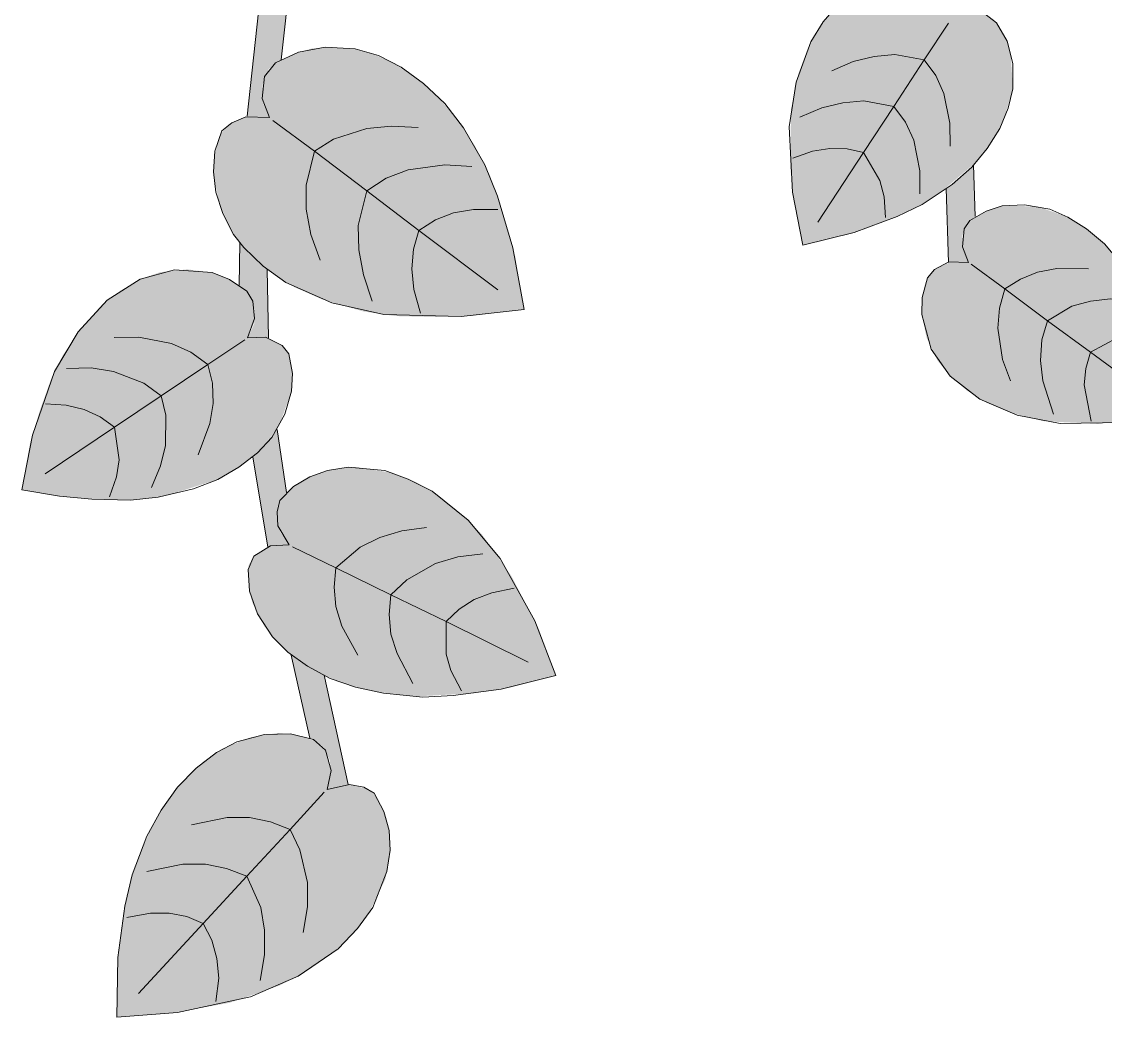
# Model space of a CAD drawing. Header units: millimetres. Extents: x -4 to 8794, y -6642 to 2653.
# Drawn here: x 2955.2 to 3187.3, y -4855.1 to -4641.9 of the extents above; entities that cross this region are included whole.
import ezdxf

# ---------------------------------------------------------------- set-up
doc = ezdxf.new("R2010")
doc.units = ezdxf.units.MM
doc.layers.add('VEG-HOJAS', color=117, linetype='Continuous', lineweight=18, true_color=0x2e5e38)
doc.layers.add('VEG-NERVIOS', color=115, linetype='Continuous', lineweight=9, true_color=0x528c5c)
doc.layers.add('VEG-RELLENO', color=253, linetype='Continuous', true_color=0x96c896)

# ---------------------------------------------------------------- blocks, each defined once
blk = doc.blocks.new('VEG_Pothos_colgante_ALZADO')
at = {"layer": 'VEG-RELLENO', "true_color": 0x87a96a}
h = blk.add_hatch(color=63, dxfattribs=at)
h.dxf.hatch_style = 1
h.paths.add_polyline_path([(-84.1, -644.2), (-85.5, -643.5), (-88.3, -643.1), (-86.3, -640.6), (-85.6, -637.9), (-86.2, -635.5), (-88.1, -633.6), (-87.1, -629.4), (-82.4, -635.9)])
h.paths.add_polyline_path([(-86.9, -668.2), (-86.9, -680.8), (-88.7, -682.5), (-89.4, -685.2), (-89.1, -688.1), (-87.7, -690.7), (-92, -691.1), (-93, -680), (-92.7, -665.4), (-88.9, -663.1), (-86.3, -660.8)])
h.paths.add_polyline_path([(-78.1, -729.5), (-81.7, -732), (-82.5, -727.9), (-85.5, -724.3), (-87.4, -716.2), (-80.4, -719.9)])
h.paths.add_polyline_path([(-69.6, -763.4), (-66.6, -777.2), (-67.6, -779), (-68.1, -782.8), (-66.4, -787.2), (-70.8, -787.2), (-74.3, -769.7)])
h.paths.add_polyline_path([(-59.6, -823), (-57.4, -841.2), (-61.5, -842.6), (-61.3, -838.4), (-62.7, -835.3), (-64.3, -833.9), (-66.1, -819.5)])
h.paths.add_polyline_path([(-54.8, -868.3), (-53.2, -890.1), (-55.4, -892.5), (-55.9, -895.5), (-55.6, -897.9), (-54, -900.9), (-58.5, -901.1), (-60.3, -874)])
h.paths.add_polyline_path([(-52.1, -940.8), (-56.3, -942), (-55.6, -938.2), (-56.5, -934.9), (-58, -933), (-57.9, -926.3), (-52, -931.1)])
h.paths.add_polyline_path([(-52.6, -971.3), (-52.8, -988.2), (-54.2, -989.9), (-55.3, -993.6), (-54.4, -998.3), (-58.8, -997.4), (-58.7, -976.2)])
h.paths.add_polyline_path([(-50.9, -1035), (-49.4, -1053.2), (-53.8, -1053.8), (-52.8, -1049.6), (-54.1, -1045.6), (-56.2, -1043.8), (-57.3, -1030.4)])
h.paths.add_polyline_path([(-47.3, -1075.8), (-45, -1101.3), (-46.4, -1103.9), (-47, -1106.9), (-45.9, -1111.2), (-50.4, -1110.1), (-52.8, -1081.6)])
h.paths.add_polyline_path([(-42, -1158.8), (-45.9, -1160.5), (-45.9, -1156.7), (-48.2, -1152.6), (-48.4, -1146.2), (-42.3, -1150.6)])
h.paths.add_polyline_path([(-40.6, -1202.4), (-42.6, -1204.5), (-43.3, -1206.5), (-43.2, -1209.5), (-42, -1212.3), (-46.3, -1212.3), (-46.8, -1196.5), (-40.9, -1191.4)])
h.paths.add_polyline_path([(-75.3, -597.9), (-72.9, -597), (-70.2, -597.7), (-68.8, -598.7), (-70.5, -598.8), (-72.7, -600), (-74.4, -602.6), (-75.6, -600.6), (-76.9, -599.7)])
h.paths.add_polyline_path([(-58.8, -619.9), (-57, -624.3), (-57.7, -625.9), (-59.1, -626.9), (-61, -626.8)])
h = blk.add_hatch(color=63, dxfattribs=at)
h.dxf.hatch_style = 1
h.paths.add_polyline_path([(-109.2, -620), (-117.5, -611.1), (-117.2, -608.4), (-118.1, -606.2), (-120, -604.4), (-122.9, -603.6), (-121.1, -601.7), (-120.5, -600.2), (-115.3, -604.7), (-103.7, -617), (-104.6, -620)])
h.paths.add_polyline_path([(-158.7, -648.3), (-163.9, -665), (-165.7, -666.5), (-167.4, -669.4), (-167.7, -673.3), (-171.5, -671.1), (-167.4, -655.1), (-165.8, -650.5)])
h.paths.add_polyline_path([(-166.1, -717.8), (-170.4, -719.2), (-169.9, -715), (-171.2, -711.4), (-173, -709.2), (-173.3, -705.8), (-166.6, -712.2)])
h.paths.add_polyline_path([(-161.8, -746.1), (-160.1, -756), (-162, -758.6), (-162.2, -761.5), (-161.8, -763.9), (-159.9, -766.6), (-164.4, -767.2), (-166.9, -752)])
h.paths.add_polyline_path([(-154.5, -794), (-151.8, -812.2), (-156.2, -813.9), (-155.9, -809.3), (-157.5, -805.4), (-159.3, -803.3), (-161.1, -789.6)])
h.paths.add_polyline_path([(-145.4, -850.7), (-147.1, -852.6), (-147.8, -855.6), (-147.2, -858.8), (-145.4, -861.6), (-149.9, -862.1), (-151.5, -850.8), (-146.3, -844.6)])
h.paths.add_polyline_path([(-142.3, -900.1), (-144.8, -920), (-149.4, -919), (-146.9, -915.7), (-146.1, -912.1), (-146.5, -909.6), (-149, -906.6), (-148.3, -899.8), (-148.2, -883.7), (-142.1, -888.4)])
h.paths.add_polyline_path([(-150.4, -944.5), (-154.1, -957.5), (-156.1, -958.5), (-157.9, -961), (-158.7, -963.3), (-158.5, -966.7), (-162.6, -964.9), (-157.8, -948.4)])
h.paths.add_polyline_path([(-165.5, -997.5), (-170.9, -1024.8), (-175.6, -1023.9), (-173.3, -1020.9), (-172.7, -1018.8), (-172.6, -1014.4), (-174.5, -1011.1), (-169.9, -990.8)])
h.paths.add_polyline_path([(-174.7, -1049.1), (-176.6, -1062.5), (-178.9, -1064.9), (-180.1, -1068.6), (-179.5, -1073), (-183.9, -1071.6), (-181.4, -1053.5)])
h.paths.add_polyline_path([(-187.2, -1150.8), (-189.2, -1168.9), (-191.9, -1170.9), (-193.2, -1174.2), (-193.2, -1177.9), (-191.7, -1181.3), (-196.5, -1181), (-193.7, -1155.3)])
h.paths.add_polyline_path([(-192.2, -1213.8), (-191.9, -1228.5), (-196.4, -1228.5), (-195, -1225.5), (-194.9, -1222.9), (-195.6, -1219.9), (-198.2, -1217.2), (-198.1, -1208.1)])
h.paths.add_polyline_path([(-190.1, -1248.1), (-188.1, -1261.6), (-189.9, -1264.1), (-190.1, -1267.3), (-189.5, -1269.9), (-187.5, -1272.8), (-192.1, -1273.2), (-195.3, -1254)])
h.paths.add_polyline_path([(-180, -1300.7), (-174.9, -1324.1), (-179.4, -1325.2), (-178.5, -1321.7), (-178.8, -1319), (-180.1, -1316.1), (-183.1, -1314.2), (-187.1, -1296.4)])
at = {"layer": 'VEG-RELLENO', "true_color": 0x699f61}
h = blk.add_hatch(color=83, dxfattribs=at)
h.dxf.hatch_style = 1
h.paths.add_polyline_path([(-77.5, -1208.6), (-79.5, -1198.9), (-80.2, -1191.6), (-80, -1179.4), (-78.4, -1171.8), (-76.5, -1166.7), (-74, -1162.2), (-71, -1158.3), (-67.7, -1155.2), (-62.7, -1152.4), (-57.8, -1151), (-54, -1150.9), (-49.7, -1151.7), (-47.8, -1153.1), (-45.9, -1156.7), (-45.9, -1160.5), (-42, -1158.8), (-38.5, -1159.1), (-36.6, -1160.3), (-34.2, -1163.8), (-33, -1167.3), (-32.5, -1175.1), (-34.6, -1182.2), (-37, -1186.5), (-40.1, -1190.6), (-48.6, -1197.8), (-53.6, -1200.8), (-59.3, -1203.3), (-68.1, -1206.4)])
h.paths.add_polyline_path([(-55.1, -1170.1), (-59.4, -1176.4), (-62.6, -1183.1), (-65, -1190.1), (-66.3, -1197.6), (-62, -1191.3), (-58.8, -1184.6), (-56.4, -1177.6)], flags=0)
at = {"layer": 'VEG-RELLENO', "true_color": 0x6ea666}
h = blk.add_hatch(color=83, dxfattribs=at)
h.dxf.hatch_style = 1
h.paths.add_polyline_path([(-137.2, -1222.4), (-148.7, -1223.8), (-157.4, -1224), (-164.8, -1223.8), (-171.7, -1222.8), (-180.5, -1220.2), (-186.4, -1217.6), (-191.6, -1214.3), (-196, -1210.5), (-199.4, -1206.3), (-202.3, -1200.3), (-203.6, -1194.4), (-203.6, -1189.9), (-202.3, -1185), (-200.6, -1182.8), (-196.1, -1180.9), (-191.7, -1181.3), (-193.4, -1176.6), (-192.8, -1172.5), (-191.2, -1170.2), (-186.9, -1167.8), (-182.7, -1166.5), (-178.2, -1166.2), (-173.4, -1166.6), (-170.1, -1167.4), (-165.2, -1169.6), (-160.3, -1172.8), (-155.7, -1176.8), (-151.5, -1181.7), (-147.7, -1187.4), (-144.6, -1193.5), (-142.1, -1200.4), (-139.1, -1211)])
h.paths.add_polyline_path([(-185.6, -1199), (-179.7, -1205.8), (-172.9, -1211.4), (-165.6, -1216.3), (-157.4, -1219.9), (-163.3, -1213.1), (-170, -1207.5), (-177.4, -1202.6)], flags=0)
at = {"layer": 'VEG-RELLENO', "true_color": 0xced696}
h = blk.add_hatch(color=71, dxfattribs=at)
h.dxf.hatch_style = 1
h.paths.add_polyline_path([(-55.1, -1170.1), (-56.4, -1177.6), (-58.8, -1184.6), (-62, -1191.3), (-66.3, -1197.6), (-65, -1190.1), (-62.6, -1183.1), (-59.4, -1176.4)])
h = blk.add_hatch(color=71, dxfattribs=at)
h.dxf.hatch_style = 1
h.paths.add_polyline_path([(-185.6, -1199), (-177.4, -1202.6), (-170, -1207.5), (-163.3, -1213.1), (-157.4, -1219.9), (-165.6, -1216.3), (-172.9, -1211.4), (-179.7, -1205.8)])
at = {"layer": 'VEG-RELLENO', "true_color": 0x6ea666}
h = blk.add_hatch(color=83, dxfattribs=at)
h.dxf.hatch_style = 1
h.paths.add_polyline_path([(2.3, -1245), (-14.3, -1246.9), (-26.1, -1246.3), (-33.3, -1244.4), (-38.1, -1242.4), (-42.3, -1239.8), (-45.9, -1236.7), (-48.6, -1233.4), (-51, -1228.4), (-52, -1223.5), (-51.9, -1219.8), (-50.8, -1215.6), (-49.3, -1213.8), (-45.6, -1212.1), (-42, -1212.3), (-43.4, -1208.4), (-42.9, -1205.1), (-41.7, -1203.3), (-38.2, -1201.3), (-34.8, -1200.2), (-27.3, -1200.3), (-20.7, -1202.6), (-16.7, -1205.1), (-12.9, -1208.3), (-6.5, -1216.8), (-3.9, -1221.7), (-1.8, -1227.3), (0.7, -1235.8)])
h.paths.add_polyline_path([(-32.6, -1220.7), (-29.5, -1227.2), (-25.4, -1233), (-20.7, -1238.3), (-15, -1242.9), (-18.2, -1236.4), (-22.3, -1230.6), (-27, -1225.2)], flags=0)
at = {"layer": 'VEG-RELLENO', "true_color": 0x609259}
h = blk.add_hatch(color=83, dxfattribs=at)
h.dxf.hatch_style = 1
h.paths.add_polyline_path([(-244.8, -1261), (-243, -1251), (-240.8, -1243.7), (-238.6, -1237.6), (-236, -1232.2), (-231.5, -1225.7), (-227.8, -1221.6), (-223.7, -1218.4), (-219.4, -1215.9), (-215.1, -1214.4), (-209.3, -1213.8), (-204, -1214.5), (-200.3, -1216), (-196.6, -1218.5), (-195.3, -1220.6), (-194.9, -1224.9), (-196.4, -1228.5), (-192.1, -1228.4), (-189, -1230.1), (-187.6, -1231.9), (-186.8, -1236.1), (-187, -1239.9), (-189.7, -1247.4), (-194.3, -1253.1), (-198.3, -1256.2), (-202.8, -1258.8), (-213.6, -1262.2), (-219.4, -1263.1), (-225.7, -1263.2), (-235.1, -1262.6)])
h.paths.add_polyline_path([(-203.7, -1241.3), (-211.2, -1243.2), (-218.1, -1246.3), (-224.5, -1250.1), (-230.5, -1255), (-223, -1253.1), (-216.1, -1250), (-209.6, -1246.2)], flags=0)
at = {"layer": 'VEG-RELLENO', "true_color": 0xced696}
h = blk.add_hatch(color=71, dxfattribs=at)
h.dxf.hatch_style = 1
h.paths.add_polyline_path([(-32.6, -1220.7), (-27, -1225.2), (-22.3, -1230.6), (-18.2, -1236.4), (-15, -1242.9), (-20.7, -1238.3), (-25.4, -1233), (-29.5, -1227.2)])
h = blk.add_hatch(color=71, dxfattribs=at)
h.dxf.hatch_style = 1
h.paths.add_polyline_path([(-203.7, -1241.3), (-209.6, -1246.2), (-216.1, -1250), (-223, -1253.1), (-230.5, -1255), (-224.5, -1250.1), (-218.1, -1246.3), (-211.2, -1243.2)])
at = {"layer": 'VEG-RELLENO', "true_color": 0x62955b}
h = blk.add_hatch(color=83, dxfattribs=at)
h.dxf.hatch_style = 1
h.paths.add_polyline_path([(-130.4, -1300.8), (-140.3, -1303.4), (-148, -1304.6), (-161, -1305.3), (-169.3, -1304.2), (-175.1, -1302.7), (-180.4, -1300.6), (-185.1, -1297.8), (-189, -1294.8), (-192.9, -1290.1), (-195.4, -1285.2), (-196.2, -1281.5), (-196.2, -1277.2), (-195.1, -1275.2), (-191.5, -1273), (-187.5, -1272.8), (-189.9, -1268.7), (-190, -1264.9), (-189, -1262.6), (-185.5, -1259.6), (-181.9, -1257.7), (-177.9, -1256.6), (-173.3, -1256.1), (-165.3, -1257.4), (-160.3, -1259.4), (-155.4, -1262.3), (-150.7, -1266.1), (-146.2, -1270.6), (-139.9, -1279.5), (-134.1, -1290.7)])
h.paths.add_polyline_path([(-173.5, -1277.1), (-166, -1280.8), (-158.2, -1283.2), (-150.1, -1284.7), (-141.7, -1284.9), (-149.2, -1281.2), (-157.1, -1278.8), (-165.1, -1277.3)], flags=0)
at = {"layer": 'VEG-RELLENO', "true_color": 0xced696}
h = blk.add_hatch(color=71, dxfattribs=at)
h.dxf.hatch_style = 1
h.paths.add_polyline_path([(-173.5, -1277.1), (-165.1, -1277.3), (-157.1, -1278.8), (-149.2, -1281.2), (-141.7, -1284.9), (-150.1, -1284.7), (-158.2, -1283.2), (-166, -1280.8)])
at = {"layer": 'VEG-RELLENO', "true_color": 0x65995e}
h = blk.add_hatch(color=83, dxfattribs=at)
h.dxf.hatch_style = 1
h.paths.add_polyline_path([(-224.4, -1374), (-224.3, -1363), (-223.4, -1354.8), (-222.3, -1347.9), (-220.4, -1341.4), (-217, -1333.3), (-213.8, -1327.9), (-210.1, -1323.2), (-206, -1319.3), (-201.7, -1316.4), (-195.7, -1314), (-190, -1313.1), (-185.9, -1313.5), (-181.5, -1315), (-179.7, -1316.8), (-178.5, -1321.1), (-179.4, -1325.2), (-174.6, -1324.1), (-170.7, -1325.1), (-168.7, -1326.8), (-166.7, -1331.2), (-165.9, -1335.4), (-166, -1339.7), (-166.9, -1344.4), (-170.6, -1352), (-174.2, -1356.5), (-178.5, -1360.5), (-183.7, -1364.1), (-189.6, -1367.2), (-200.3, -1370.9), (-213.3, -1373.2)])
h.paths.add_polyline_path([(-186.5, -1339.2), (-194.1, -1343.5), (-200.7, -1348.9), (-206.7, -1355.1), (-211.7, -1362.3), (-204.1, -1357.9), (-197.5, -1352.5), (-191.5, -1346.3)], flags=0)
at = {"layer": 'VEG-RELLENO', "true_color": 0xced696}
h = blk.add_hatch(color=71, dxfattribs=at)
h.dxf.hatch_style = 1
h.paths.add_polyline_path([(-186.5, -1339.2), (-191.5, -1346.3), (-197.5, -1352.5), (-204.1, -1357.9), (-211.7, -1362.3), (-206.7, -1355.1), (-200.7, -1348.9), (-194.1, -1343.5)])
at = {"layer": 'VEG-HOJAS'}
for points in [[(-187.2, -1150.8), (-189.2, -1168.9)], [(-38.5, -1159.1), (-36, -1161), (-33.7, -1164.9), (-32.5, -1169.7), (-32.5, -1175.1), (-33.5, -1179.3), (-35.3, -1183.6), (-38, -1187.9), (-41.3, -1191.9), (-45.5, -1195.6), (-51.9, -1199.9), (-57.3, -1202.5), (-66.5, -1205.9), (-77.5, -1208.6), (-79.7, -1197.3), (-80.4, -1183.3), (-78.9, -1173.7), (-75.8, -1165.1), (-73.1, -1160.8), (-69.9, -1157.1)], [(-196.5, -1181), (-193.7, -1155.3)], [(-40.9, -1191.4), (-40.6, -1202.5)], [(-46.3, -1212.3), (-46.8, -1196.5)], [(-8.8, -1246.6), (-22.4, -1246.8), (-31.6, -1245), (-39.6, -1241.6), (-45.9, -1236.7), (-50, -1230.9), (-52, -1223.5), (-51.9, -1219.8), (-50.8, -1215.6), (-49.3, -1213.8), (-46.2, -1212.2), (-42, -1212.3), (-43.3, -1209), (-42.9, -1205.1), (-41.7, -1203.3), (-38.2, -1201.3), (-34.8, -1200.2), (-30, -1200), (-24.6, -1200.9), (-20.7, -1202.6), (-16.7, -1205.1), (-12.9, -1208.3), (-9.5, -1212.3)], [(-198.2, -1217.2), (-198.1, -1208.1)], [(-192.2, -1213.8), (-191.9, -1228.5)], [(-190.1, -1248.1), (-188.1, -1261.6)], [(-192.1, -1273.2), (-195.3, -1254)], [(-183.1, -1314.2), (-187.1, -1296.4)], [(-180, -1300.7), (-174.9, -1324.1)]]:
    blk.add_lwpolyline(points, dxfattribs=at)
for points in [[(-137.2, -1222.4), (-150.7, -1223.9), (-167.2, -1223.5), (-178.4, -1221), (-188.2, -1216.6), (-193.1, -1213.1), (-197.2, -1209.1), (-199.4, -1206.3), (-201.7, -1201.8), (-203.2, -1197.3), (-203.7, -1192.9), (-203.4, -1188.5), (-201.9, -1184.1), (-199.8, -1182.4), (-196.8, -1181.1), (-191.7, -1181.3), (-193.3, -1177.2), (-192.8, -1172.5), (-190.4, -1169.6), (-185.5, -1167.3), (-179.8, -1166.2), (-173.4, -1166.6), (-168.4, -1168), (-163.5, -1170.5), (-158.7, -1174), (-154.2, -1178.3), (-150.2, -1183.5), (-145.6, -1191.4), (-142.9, -1198.1), (-139.6, -1209.2)], [(-244.8, -1261), (-242.5, -1249.3), (-237.8, -1235.7), (-232.7, -1227.2), (-226.5, -1220.4), (-219.4, -1215.9), (-212.1, -1213.9), (-204, -1214.5), (-200.3, -1216), (-196.6, -1218.5), (-195.3, -1220.6), (-194.9, -1224.3), (-196.4, -1228.5), (-192.6, -1228.3), (-189, -1230.1), (-187.6, -1231.9), (-186.8, -1236.1), (-187, -1239.9), (-188.4, -1244.8), (-191.2, -1249.8), (-194.3, -1253.1), (-198.3, -1256.2), (-202.8, -1258.8), (-208, -1260.8), (-215.6, -1262.6), (-221.5, -1263.2), (-229.8, -1263), (-236.7, -1262.4)], [(-130.4, -1300.8), (-142.1, -1303.7), (-152.4, -1305.1), (-158.9, -1305.4), (-167.3, -1304.6), (-173.3, -1303.3), (-178.7, -1301.4), (-183.6, -1298.8), (-187.8, -1295.8), (-191.1, -1292.5), (-194.3, -1287.6), (-196, -1282.7), (-196.3, -1278.1), (-195.1, -1275.2), (-191.5, -1273), (-187.5, -1272.8), (-189.9, -1268.7), (-190.1, -1265.7), (-189.5, -1263.3), (-186.6, -1260.3), (-183.1, -1258.2), (-179.3, -1256.9), (-174.9, -1256.2), (-167, -1256.9), (-162, -1258.7), (-156.9, -1261.3), (-149.2, -1267.5), (-142.3, -1275.7), (-134.9, -1289.1)], [(-224.4, -1374), (-224.2, -1361.2), (-222.7, -1350.2), (-221.1, -1343.5), (-218, -1335.2), (-214.9, -1329.6), (-211.4, -1324.7), (-207.4, -1320.6), (-203.1, -1317.3), (-198.7, -1315), (-192.8, -1313.4), (-187.2, -1313.3), (-182.3, -1314.5), (-179.7, -1316.8), (-178.5, -1321.1), (-179.4, -1325.2), (-174.6, -1324.1), (-171.5, -1324.7), (-169.3, -1326), (-167.2, -1329.9), (-166.1, -1334), (-165.9, -1338.2), (-166.6, -1342.8), (-169.6, -1350.5), (-172.9, -1355), (-177, -1359.3), (-185.6, -1365.2), (-195.8, -1369.6), (-211.4, -1373)]]:
    blk.add_lwpolyline(points, close=True, dxfattribs=at)
at = {"layer": 'VEG-NERVIOS'}
for points in [[(-46.3, -1161.1), (-51.5, -1168.9)], [(-51.5, -1168.9), (-57.8, -1167.8), (-62.2, -1168.2), (-66.7, -1169.3), (-71.3, -1171.3)], [(-51.5, -1168.9), (-58, -1178.9)], [(-51.5, -1168.9), (-49, -1172.3), (-47.3, -1176.1), (-46, -1182.5), (-45.9, -1187.4)], [(-58, -1178.9), (-64.4, -1177.7), (-68.9, -1178.1), (-73.4, -1179.2), (-78.1, -1181.2)], [(-58, -1178.9), (-64.5, -1188.8)], [(-58, -1178.9), (-55.5, -1182.3), (-53.7, -1186.1), (-52.4, -1192.7), (-52.4, -1197.6)], [(-191, -1181.9), (-182.1, -1188.5)], [(-182.1, -1188.5), (-178, -1185.9), (-170.9, -1183.6), (-165.6, -1183.1), (-159.9, -1183.4)], [(-64.5, -1188.8), (-68, -1188), (-71.7, -1187.9), (-75.4, -1188.5), (-79.6, -1190)], [(-182.1, -1188.5), (-183.9, -1195.8), (-183.9, -1200.9), (-182.9, -1206.3), (-180.9, -1211.8)], [(-182.1, -1188.5), (-170.9, -1197)], [(-64.5, -1188.8), (-74.3, -1203.7)], [(-64.5, -1188.8), (-61, -1194.8), (-60.1, -1198.3), (-59.8, -1202.7)], [(-170.9, -1197), (-166.7, -1194.3), (-162, -1192.5), (-154.2, -1191.4), (-148.4, -1191.8)], [(-170.9, -1197), (-172.7, -1204.4), (-172.6, -1209.6), (-171.6, -1215), (-169.7, -1220.6)], [(-170.9, -1197), (-159.7, -1205.5)], [(-159.7, -1205.5), (-156.2, -1203.2), (-152.3, -1201.7), (-148, -1201), (-142.8, -1201)], [(-159.7, -1205.5), (-160.9, -1209.5), (-161.2, -1213.7), (-160.8, -1218.1), (-159.4, -1223.2)], [(-159.7, -1205.5), (-142.8, -1218.2)], [(-41.4, -1212.7), (-34.2, -1218)], [(-34.2, -1218), (-30.9, -1215.9), (-27.2, -1214.4), (-23.1, -1213.6), (-16.3, -1213.7)], [(-34.2, -1218), (-35.4, -1222.1), (-35.7, -1226.4), (-34.7, -1233.1), (-33, -1237.7)], [(-34.2, -1218), (-25.1, -1224.8)], [(-25.1, -1224.8), (-19.9, -1221.7), (-15.9, -1220.6), (-11.6, -1220.1), (-6.9, -1220.4)], [(-25.1, -1224.8), (-26.3, -1228.9), (-26.6, -1233.3), (-26.1, -1237.7), (-23.8, -1244.8)], [(-25.1, -1224.8), (-15.9, -1231.5)], [(-15.9, -1231.5), (-10, -1228.4), (-2.4, -1227.7)], [(-204.9, -1234.2), (-208.6, -1231.5), (-212.7, -1229.7), (-219.7, -1228.3), (-225, -1228.4)], [(-197, -1228.9), (-204.9, -1234.2)], [(-15.9, -1231.5), (-16.9, -1235), (-17.2, -1238.5), (-15.7, -1246.3)], [(-15.9, -1231.5), (-2.2, -1241.6)], [(-204.9, -1234.2), (-214.9, -1240.9)], [(-204.9, -1234.2), (-203.9, -1238.2), (-203.8, -1242.5), (-204.5, -1246.8), (-207, -1253.5)], [(-214.9, -1240.9), (-218.6, -1238.2), (-225.1, -1235.7), (-229.9, -1234.9), (-235.2, -1235)], [(-214.9, -1240.9), (-224.9, -1247.6)], [(-214.9, -1240.9), (-213.9, -1245), (-214, -1251.5), (-215.1, -1255.9), (-217, -1260.5)], [(-224.9, -1247.6), (-228, -1245.4), (-231.4, -1243.8), (-235.3, -1242.9), (-239.7, -1242.6)], [(-224.9, -1247.6), (-239.8, -1257.6)], [(-224.9, -1247.6), (-223.9, -1254.6), (-224.5, -1258.2), (-226, -1262.5)], [(-177.5, -1277.7), (-172.3, -1273.3), (-168.1, -1271.2), (-163.4, -1269.8), (-158.1, -1269.1)], [(-186.8, -1273.2), (-177.5, -1277.7)], [(-165.7, -1283.5), (-162.3, -1280.3), (-156.2, -1276.8), (-151.4, -1275.4), (-146, -1274.7)], [(-177.5, -1277.7), (-177.9, -1281.9), (-177.5, -1286), (-176.2, -1290.2), (-172.8, -1296.4)], [(-177.5, -1277.7), (-165.7, -1283.5)], [(-165.7, -1283.5), (-166.1, -1287.7), (-165.7, -1291.9), (-164.4, -1296.1), (-161, -1302.5)], [(-165.7, -1283.5), (-153.9, -1289.2)], [(-153.9, -1289.2), (-151.1, -1286.6), (-147.9, -1284.5), (-144.1, -1283.1), (-139.3, -1282.1)], [(-153.9, -1289.2), (-153.9, -1296.2), (-152.9, -1299.7), (-150.6, -1304.1)], [(-153.9, -1289.2), (-136.3, -1297.9)], [(-180, -1325.8), (-187.3, -1333.8)], [(-187.3, -1333.8), (-191.5, -1332.1), (-196, -1331.2), (-200.8, -1331.2), (-208.4, -1332.8)], [(-187.3, -1333.8), (-196.6, -1343.8)], [(-187.3, -1333.8), (-185.2, -1338.1), (-183.6, -1345.1), (-183.6, -1350.3), (-184.5, -1355.8)], [(-196.6, -1343.8), (-200.9, -1342.1), (-205.4, -1341.2), (-210.3, -1341.2), (-218, -1342.8)], [(-196.6, -1343.8), (-205.9, -1353.9)], [(-196.6, -1343.8), (-193.6, -1350.5), (-192.8, -1355.3), (-192.8, -1360.6), (-193.7, -1366.1)], [(-205.9, -1353.9), (-209.4, -1352.4), (-213.2, -1351.7), (-217.2, -1351.7), (-222.3, -1352.6)], [(-205.9, -1353.9), (-219.8, -1368.9)], [(-205.9, -1353.9), (-204.1, -1357.5), (-203, -1361.4), (-202.6, -1365.6), (-203.2, -1370.6)]]:
    blk.add_lwpolyline(points, dxfattribs=at)

msp = doc.modelspace()

# ---------------------------------------------------------------- block references
msp.add_blockref('VEG_Pothos_colgante_ALZADO', (3200, -3481.12))

doc.saveas('drawing.dxf')
